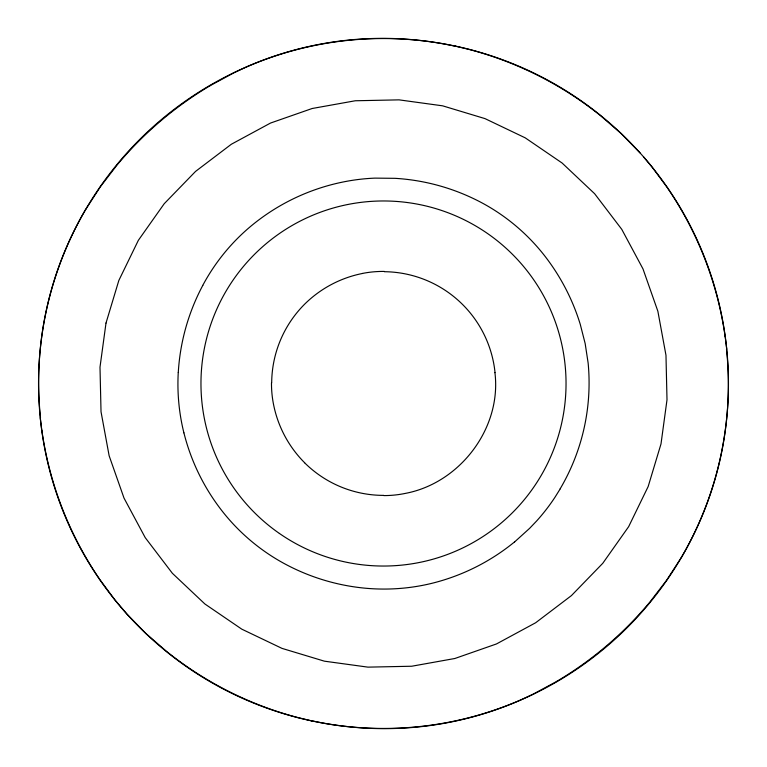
<?xml version="1.0" encoding="UTF-8"?>
<svg xmlns="http://www.w3.org/2000/svg" width="767" height="767" viewBox="0 0 767 767"><rect width="100%" height="100%" fill="white"/><g stroke="black" fill="none" stroke-linecap="round" stroke-linejoin="round"><path stroke-width="1.15" d="M178.26 372.455C177.1 392.723 178.999 413.145 183.898 432.847M202.756 285.401C215.422 261.652 232.909 240.522 253.925 223.696A209.18 209.18 0 0 1 344.843 181.645A199.976 199.976 0 0 1 374.919 178.126L395.063 178.327A210.752 210.752 0 0 1 472.808 198.27C503.133 212.526 529.604 234.654 549.172 261.844A213.542 213.542 0 0 1 580.255 324.316L585.163 343.549L588.136 363.04A208.547 208.547 0 0 1 560.159 488.809M85.626 209.544L100.429 186.697L117.054 165.03A359.953 359.953 0 0 1 210.196 85.645M681.374 557.456L666.571 580.303L649.946 601.97A359.953 359.953 0 0 1 556.804 681.355M560.226 488.847L554.944 497.313A196.266 196.266 0 0 1 536.574 521.042L529.613 528.348L514.638 541.905M210.187 85.626L234.021 72.74L246.245 67.036A338.554 338.554 0 0 1 455.282 46.241M556.813 681.374L532.979 694.26L520.755 699.964A338.554 338.554 0 0 1 311.718 720.759M455.31 46.106L468.378 49.232A353.338 353.338 0 0 1 600.503 115.644L621.04 133.458L640.042 152.901M311.69 720.894L298.622 717.768A353.338 353.338 0 0 1 166.497 651.356L145.96 633.542L126.958 614.099L114.983 600.015L99.164 578.644M643.494 156.804L652.017 166.985L667.836 188.356M725.122 336.013L726.742 349.177M40.258 417.823L41.878 430.987M494.926 372.657C501.781 428.12 460.008 482.98 405.522 493.363A105.338 105.338 0 0 1 383.768 495.587M726.502 349.196A340.778 340.778 0 0 1 681.393 557.456M40.498 417.804A340.778 340.778 0 0 1 85.607 209.544M667.779 188.394A350.941 350.941 0 0 1 725.064 336.023M514.609 541.866A210.244 210.244 0 0 1 433.959 582.795C411.141 588.653 387.306 590.398 363.874 588.068A211.443 211.443 0 0 1 286.992 565.03C263.071 552.537 241.758 535.145 224.693 514.235A209.266 209.266 0 0 1 183.907 432.847M178.28 372.455A211.51 211.51 0 0 1 202.785 285.41M384.334 271.7A112.404 112.404 0 0 1 495.041 372.637M383.768 495.386A112.183 112.183 0 0 1 304.604 462.779M304.633 462.75A113.737 113.737 0 0 1 273.608 404.803A106.249 106.249 0 0 1 271.489 382.934M271.681 382.934A112.327 112.327 0 0 1 304.835 303.981A113.612 113.612 0 0 1 362.542 273.455M362.532 273.416A105.645 105.645 0 0 1 384.334 271.432M99.221 578.606A350.941 350.941 0 0 1 41.936 430.977M105.999 323.07L99.998 367.172L101.023 411.745L109.135 455.761L124.014 498.099L145.231 537.648L172.364 573.275L204.885 603.974L241.787 629.161L281.997 648.383L324.393 661.173L367.939 667.137L411.716 666.235L454.841 658.498L496.46 643.954L535.654 622.756L571.434 595.595L602.776 563.294L628.652 526.661L648.163 486.546L661.001 443.93L667.002 399.828L665.977 355.255L657.865 311.239L642.986 268.901L621.769 229.352L594.636 193.725L562.115 163.026L525.213 137.839L485.003 118.617L442.607 105.827L399.061 99.863L355.284 100.765L312.159 108.502L270.54 123.046L231.346 144.244L195.566 171.405L164.224 203.706L138.348 240.339L118.837 280.454L105.999 323.07M208.039 680.492A344.949 344.949 0 0 0 728.429 386.961A344.949 344.949 0 0 0 214.031 83.047A344.949 344.949 0 0 0 208.039 680.492M279.389 533.439A182.536 182.536 0 0 0 565.404 398.687A182.536 182.536 0 0 0 305.707 218.374A182.536 182.536 0 0 0 279.389 533.439"/></g></svg>
